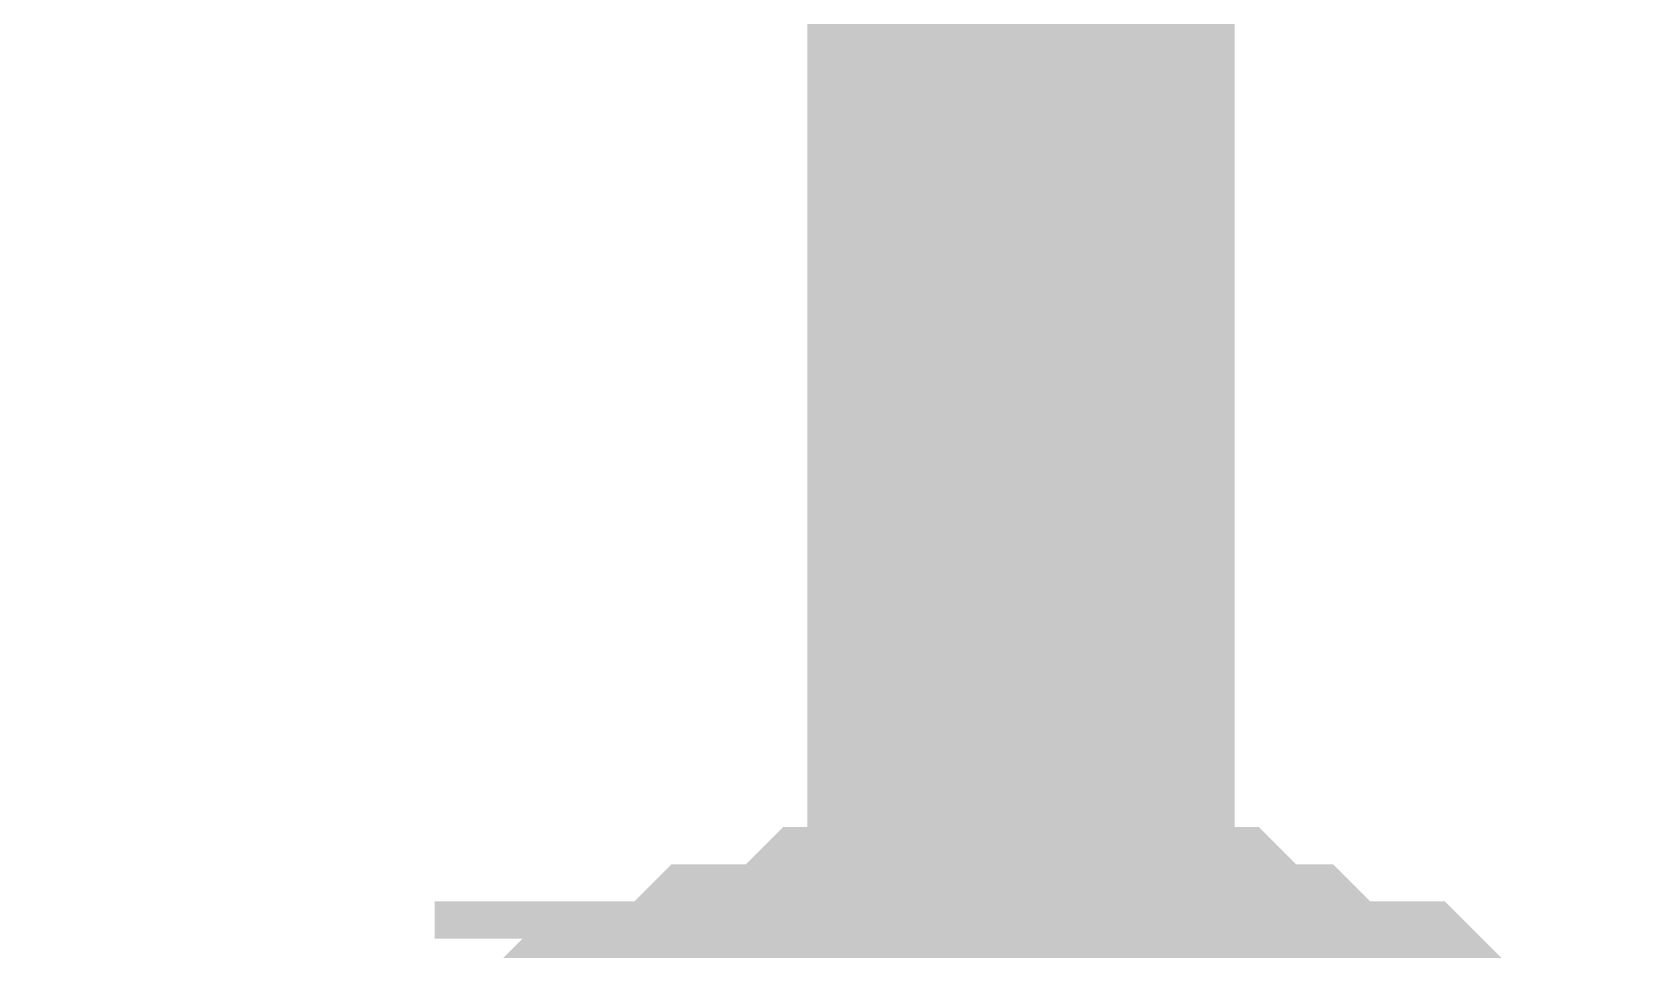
# Model space of a CAD drawing. Header units: inches. Extents: x 0 to 841, y 0 to 594.
# Drawn here: x 424.327 to 425.458, y 138.059 to 138.703 of the extents above; entities that cross this region are included whole.
import ezdxf

# ---------------------------------------------------------------- set-up
doc = ezdxf.new("R2010")
doc.units = ezdxf.units.IN
doc.layers.add('Sheet', color=255, linetype='Continuous')

msp = doc.modelspace()

# ---------------------------------------------------------------- linework, layer by layer
at = {"layer": 'Sheet'}
for points in [[(425.0207, 142.49, 0.2997, 0.2997, 0), (425.0207, 137.499, 0.2997, 0.2997, 0), (425.0207, 132.482, 0.2997, 0.2997, 0), (425.0207, 127.491, 0.2997, 0.2997, 0), (425.0207, 122.5001, 0.2997, 0.2997, 0), (425.0207, 117.483, 0.2997, 0.2997, 0), (425.0207, 112.4921, 0.2997, 0.2997, 0), (422.5121, 112.4921, 0.2997, 0.2997, 0)], [(424.7071, 137.891, 0.2997, 0.2997, 0), (424.7332, 137.9171, 0.2997, 0.2997, 0), (424.7594, 137.9171, 0.2997, 0.2997, 0), (424.7594, 137.9433, 0.2997, 0.2997, 0), (424.7855, 137.9433, 0.2997, 0.2997, 0), (424.8116, 137.9433, 0.2997, 0.2997, 0), (424.8377, 137.9694, 0.2997, 0.2997, 0), (424.8639, 137.9694, 0.2997, 0.2997, 0), (424.89, 137.9694, 0.2997, 0.2997, 0), (424.9161, 137.9955, 0.2997, 0.2997, 0), (424.9423, 137.9955, 0.2997, 0.2997, 0), (424.9684, 137.9955, 0.2997, 0.2997, 0), (424.9945, 137.9955, 0.2997, 0.2997, 0), (425.0207, 137.9955, 0.2997, 0.2997, 0)], [(424.7071, 137.891, 0.2997, 0.2997, 0), (424.7332, 137.9171, 0.2997, 0.2997, 0), (424.7594, 137.9171, 0.2997, 0.2997, 0), (424.7594, 137.9433, 0.2997, 0.2997, 0), (424.7855, 137.9433, 0.2997, 0.2997, 0), (424.8116, 137.9433, 0.2997, 0.2997, 0), (424.8377, 137.9694, 0.2997, 0.2997, 0), (424.8639, 137.9694, 0.2997, 0.2997, 0), (424.89, 137.9694, 0.2997, 0.2997, 0), (424.9161, 137.9955, 0.2997, 0.2997, 0), (424.9423, 137.9955, 0.2997, 0.2997, 0), (424.9684, 137.9955, 0.2997, 0.2997, 0), (424.9945, 137.9955, 0.2997, 0.2997, 0), (425.0207, 137.9955, 0.2997, 0.2997, 0)], [(424.7071, 137.891, 0.2997, 0.2997, 0), (424.7332, 137.9171, 0.2997, 0.2997, 0), (424.7594, 137.9171, 0.2997, 0.2997, 0), (424.7594, 137.9433, 0.2997, 0.2997, 0), (424.7855, 137.9433, 0.2997, 0.2997, 0), (424.8116, 137.9433, 0.2997, 0.2997, 0), (424.8377, 137.9694, 0.2997, 0.2997, 0), (424.8639, 137.9694, 0.2997, 0.2997, 0), (424.89, 137.9694, 0.2997, 0.2997, 0), (424.9161, 137.9955, 0.2997, 0.2997, 0), (424.9423, 137.9955, 0.2997, 0.2997, 0), (424.9684, 137.9955, 0.2997, 0.2997, 0), (424.9945, 137.9955, 0.2997, 0.2997, 0), (425.0207, 137.9955, 0.2997, 0.2997, 0)], [(424.7071, 137.891, 0.2997, 0.2997, 0), (424.7332, 137.9171, 0.2997, 0.2997, 0), (424.7594, 137.9171, 0.2997, 0.2997, 0), (424.7594, 137.9433, 0.2997, 0.2997, 0), (424.7855, 137.9433, 0.2997, 0.2997, 0), (424.8116, 137.9433, 0.2997, 0.2997, 0), (424.8377, 137.9694, 0.2997, 0.2997, 0), (424.8639, 137.9694, 0.2997, 0.2997, 0), (424.89, 137.9694, 0.2997, 0.2997, 0), (424.9161, 137.9955, 0.2997, 0.2997, 0), (424.9423, 137.9955, 0.2997, 0.2997, 0), (424.9684, 137.9955, 0.2997, 0.2997, 0), (424.9945, 137.9955, 0.2997, 0.2997, 0), (425.0207, 137.9955, 0.2997, 0.2997, 0)], [(425.0207, 137.9955, 0.2997, 0.2997, 0), (425.0207, 137.9955, 0.2997, 0.2997, 0)], [(425.0207, 137.9955, 0.2997, 0.2997, 0), (425.0468, 137.9955, 0.2997, 0.2997, 0), (425.0729, 137.9955, 0.2997, 0.2997, 0), (425.0991, 137.9955, 0.2997, 0.2997, 0), (425.1252, 137.9955, 0.2997, 0.2997, 0), (425.1513, 137.9694, 0.2997, 0.2997, 0), (425.1513, 137.9694, 0.2997, 0.2997, 0), (425.1774, 137.9694, 0.2997, 0.2997, 0), (425.2036, 137.9433, 0.2997, 0.2997, 0), (425.2297, 137.9433, 0.2997, 0.2997, 0), (425.2558, 137.9433, 0.2997, 0.2997, 0), (425.282, 137.9171, 0.2997, 0.2997, 0), (425.282, 137.9171, 0.2997, 0.2997, 0), (425.3081, 137.891, 0.2997, 0.2997, 0)], [(425.0207, 137.9955, 0.2997, 0.2997, 0), (425.0207, 137.9955, 0.2997, 0.2997, 0)], [(425.0207, 137.9955, 0.2997, 0.2997, 0), (425.0468, 137.9955, 0.2997, 0.2997, 0), (425.0729, 137.9955, 0.2997, 0.2997, 0), (425.0991, 137.9955, 0.2997, 0.2997, 0), (425.1252, 137.9955, 0.2997, 0.2997, 0), (425.1513, 137.9694, 0.2997, 0.2997, 0), (425.1513, 137.9694, 0.2997, 0.2997, 0), (425.1774, 137.9694, 0.2997, 0.2997, 0), (425.2036, 137.9433, 0.2997, 0.2997, 0), (425.2297, 137.9433, 0.2997, 0.2997, 0), (425.2558, 137.9433, 0.2997, 0.2997, 0), (425.282, 137.9171, 0.2997, 0.2997, 0), (425.282, 137.9171, 0.2997, 0.2997, 0), (425.3081, 137.891, 0.2997, 0.2997, 0)], [(425.0207, 137.9955, 0.2997, 0.2997, 0), (425.0207, 137.9955, 0.2997, 0.2997, 0)], [(425.0207, 137.9955, 0.2997, 0.2997, 0), (425.0468, 137.9955, 0.2997, 0.2997, 0), (425.0729, 137.9955, 0.2997, 0.2997, 0), (425.0991, 137.9955, 0.2997, 0.2997, 0), (425.1252, 137.9955, 0.2997, 0.2997, 0), (425.1513, 137.9694, 0.2997, 0.2997, 0), (425.1513, 137.9694, 0.2997, 0.2997, 0), (425.1774, 137.9694, 0.2997, 0.2997, 0), (425.2036, 137.9433, 0.2997, 0.2997, 0), (425.2297, 137.9433, 0.2997, 0.2997, 0), (425.2558, 137.9433, 0.2997, 0.2997, 0), (425.282, 137.9171, 0.2997, 0.2997, 0), (425.282, 137.9171, 0.2997, 0.2997, 0), (425.3081, 137.891, 0.2997, 0.2997, 0)], [(425.0207, 137.9955, 0.2997, 0.2997, 0), (425.0207, 137.9955, 0.2997, 0.2997, 0)], [(425.0207, 137.9955, 0.2997, 0.2997, 0), (425.0468, 137.9955, 0.2997, 0.2997, 0), (425.0729, 137.9955, 0.2997, 0.2997, 0), (425.0991, 137.9955, 0.2997, 0.2997, 0), (425.1252, 137.9955, 0.2997, 0.2997, 0), (425.1513, 137.9694, 0.2997, 0.2997, 0), (425.1513, 137.9694, 0.2997, 0.2997, 0), (425.1774, 137.9694, 0.2997, 0.2997, 0), (425.2036, 137.9433, 0.2997, 0.2997, 0), (425.2297, 137.9433, 0.2997, 0.2997, 0), (425.2558, 137.9433, 0.2997, 0.2997, 0), (425.282, 137.9171, 0.2997, 0.2997, 0), (425.282, 137.9171, 0.2997, 0.2997, 0), (425.3081, 137.891, 0.2997, 0.2997, 0)]]:
    msp.add_lwpolyline(points, format="xyseb", dxfattribs=at)

doc.saveas('drawing.dxf')
